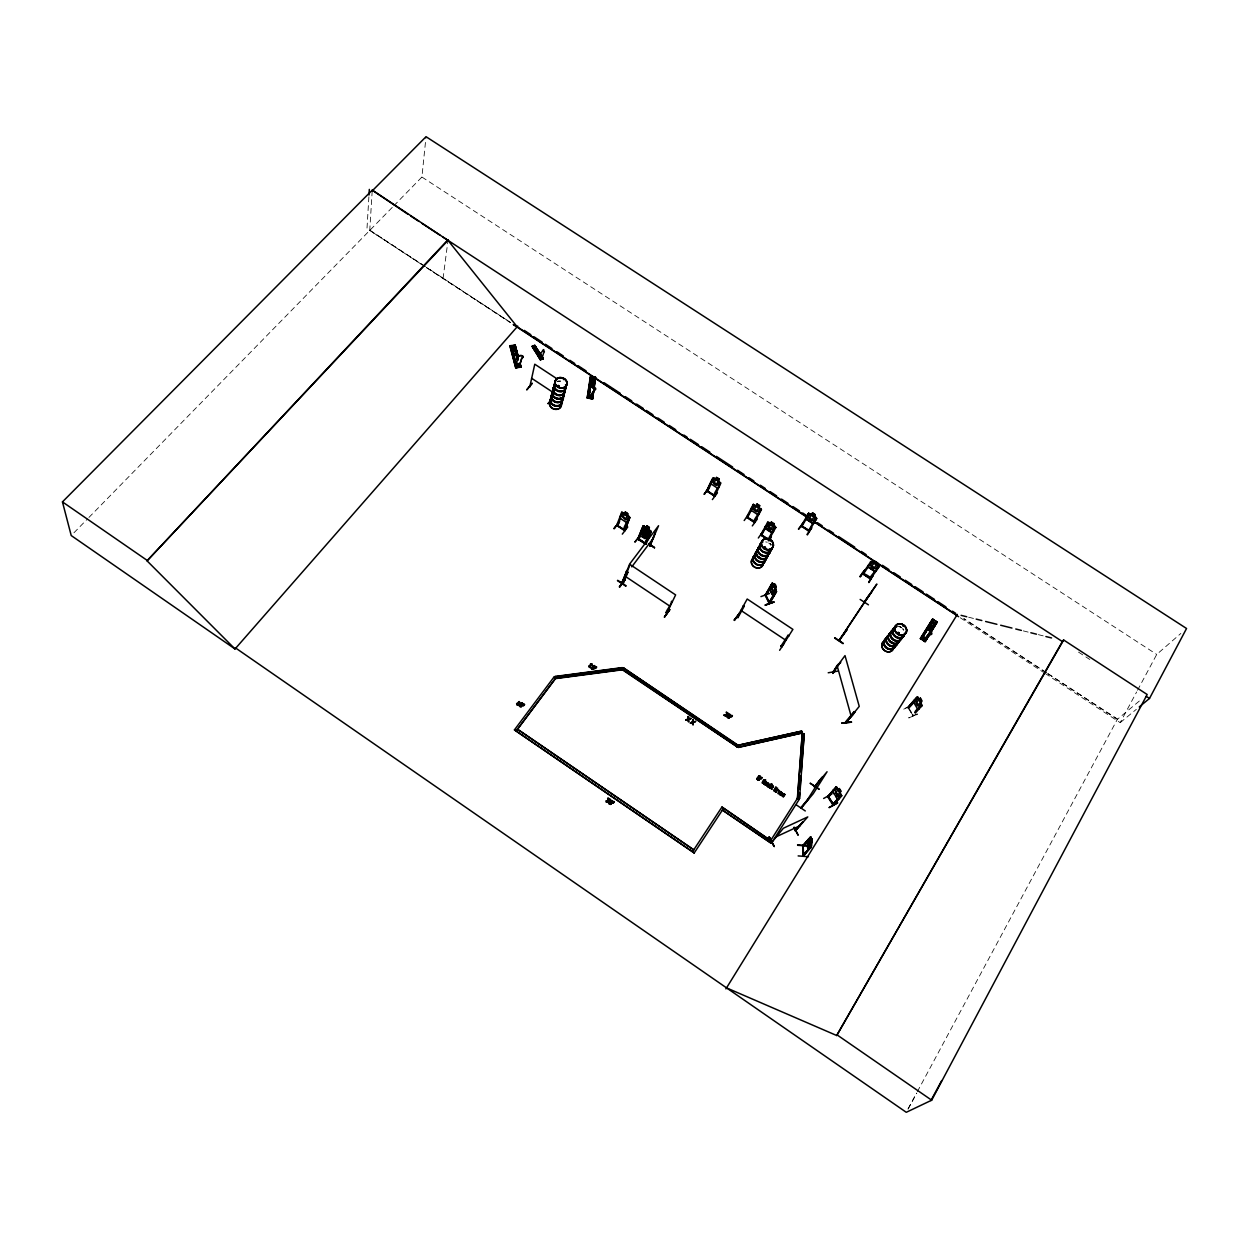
<?xml version="1.0" encoding="UTF-8"?>
<svg xmlns="http://www.w3.org/2000/svg" width="1249" height="1249" viewBox="0 0 1249 1249"><rect width="100%" height="100%" fill="white"/><g stroke="black" fill="none" stroke-linecap="round" stroke-linejoin="round"><path stroke-width="0.75" stroke-dasharray="5 3.75" d="M368.877 196.858L366.987 228.661L424.707 266.38M372.202 190.894L369.751 230.425L425.128 266.755M393.825 205.788L421.912 177.046L426.034 136.703M443.052 278.511L447.751 242.275M912.301 715.271L912.972 714.647L912.691 715.927M908.304 708.324L913.097 715.771L908.601 708.199M908.117 1108.862L916.407 1093.421M917.328 1091.704L1117.355 719.346L1141.211 699.471M1045.132 673.43L1120.197 722.656L1136.637 691.962M1137.542 690.26L1156.715 654.445L1180.867 633.43M908.023 1109.081L916.813 1093M912.254 715.287L912.894 714.584L912.644 715.864M910.084 705.716L903.933 708.932M73.941 532.777L87.571 518.835M88.929 517.445L392.498 207.162M1120.197 722.656L1136.309 709.354M917.25 713.897L908.804 717.832L917.344 714.522M917.141 714.116L908.897 717.925M903.761 709.151L910.537 705.966M968.631 617.225L974.282 618.645M1023.29 630.886L1028.942 632.291M1038.356 634.648L1044.023 636.069M421.912 177.046L1156.715 654.445M1078.527 652.119L1089.815 659.488M426.331 267.427L510.685 322.554L426.799 267.52M1046.319 672.555L963.791 618.63L1046.225 672.711M1047.927 673.601L1117.496 719.065M1047.849 673.773L1117.355 719.346M369.766 230.113L425.16 266.443M426.768 267.817L509.951 322.383M960.294 617.771L1043.508 672.352M908.819 707.949L912.754 714.678M765.668 541.894A6.245 5.371 28.1 0 1 767.229 542.285M768.681 543.018A6.245 5.371 28.1 0 1 770.867 545.329M770.196 543.643A6.354 5.464 28.1 0 1 771.148 544.923M770.227 543.502A6.261 5.386 28.1 0 1 771.179 544.767M557.444 381.226A6.214 5.215 16 0 1 560.567 380.961M557.382 381.726A6.12 5.137 16 0 1 560.458 381.46M899.873 627.092A6.354 5.418 36 0 1 901.341 627.841M902.621 628.903A6.354 5.418 36 0 1 903.605 630.199M900.029 626.826A6.448 5.511 36 0 1 901.528 627.591M902.824 628.669A6.448 5.511 36 0 1 903.823 629.98M898.562 626.28A6.448 5.511 36 0 1 900.154 626.67M898.702 626.202A6.354 5.418 36 0 1 900.264 626.592"/><path stroke-width="1.5" d="M775.926 591.402L768.947 602.674M765.653 594.618L769.571 603.189M765.934 595.851L765.746 594.727M690.307 722.999L692.727 721.922L690.307 722.999L692.773 722.437L693.179 724.951L693.32 722.297L695.568 721.438L693.148 721.984L693.179 720.111M760.75 777.175L759.127 780.047M688.183 719.627L688.714 721.922L688.839 719.268L691.103 718.409L688.683 718.971L688.277 716.504L688.137 719.112L685.842 719.986L688.293 719.424L686.357 720.33M692.602 722.141L692.742 719.518M688.137 719.112L688.277 716.504M692.633 724.561L692.773 722.437M814.239 516.212L816.752 518.522L814.348 522.582L812.537 523.362L806.276 519.319L808.603 513.292L811.725 514.557L812.584 513.058M814.317 522.441L812.584 523.284L806.417 519.241L806.339 517.227M688.152 721.547L688.293 719.424M688.823 716.879L688.683 718.971M693.289 719.892L693.148 721.984M874.081 562.643L875.112 561.316L877.797 563.002L876.626 564.501L877.672 565.859L875.83 568.514L873.691 568.748L871.162 567.077L870.569 565.063L872.395 562.409L874.081 562.831L870.943 561.441L862.559 573.619C868.477 577.616 868.945 578.802 871.115 578.24M863.824 573.51C861.404 575.055 864.043 571.433 863.309 574.103L871.271 562.44L870.522 561.956L871.271 562.44M766.98 783.045L765.715 781.593M541.629 357.979L541.691 357.386M542.191 358.916L542.347 357.776L541.27 359.119L542.05 357.963M543.362 349.611L541.832 351.999A2.123 0.921 -32.5 0 0 541.02 353.998L540.364 358.322L542.191 357.589L543.627 352.952A2.123 0.921 -32.5 0 0 543.674 351.266L543.737 349.595M781.936 646.451L781.437 645.624L781.015 646.467M808.431 530.919C809.82 528.546 808.774 533.198 808.712 530.107M809.352 531.137L801.436 525.704M802.061 526.297L808.899 530.185M801.546 525.361L801.983 526.641L801.093 526.048L808.649 513.214M768.806 539.849L768.478 539.053M608.294 800.859L607.779 800.203M761.187 534.353L761.406 535.556L761.203 534.322M590.871 395.933L590.449 396.511M737.16 616.772L738.097 617.381M737.597 616.444L737.925 617.646L744.263 606.187L743.311 605.937L744.263 606.187M754.833 522.379L746.73 517.039M746.777 516.836L755.067 521.879L753.756 522.02C753.381 519.537 762.655 508.843 760.126 509.951M753.74 505.392L752.819 505.142L753.74 505.392L747.37 517.882L747.854 517.133L746.918 517.102M798.142 855.908L808.446 856.72M645.311 543.861L645.155 543.705C644.593 541.114 652.524 530.497 650.136 531.715M368.986 195L369.314 189.38M649.621 533.182L645.28 543.893L637.755 539.037L643.048 526.032L644.141 526.063L643.079 526.204L637.802 539.115L646.17 544.002M706.934 490.779L714.959 496.056L707.933 491.06M715.162 495.65C713.601 494.51 714.116 496.68 714.303 495.041M713.882 495.791L713.882 495.744C713.398 493.23 722.141 482.223 719.689 483.363M923.979 638.38L923.854 639.238L923.573 638.442M924.213 638.926L924.166 637.583L923.932 639.238M407.674 214.063L372.249 190.129L448.001 240.386L147.054 560.848L234.921 648.902L235.686 648.044L906.274 1112.297L931.676 1100.197L1147.175 694.506L1063.648 639.988L1062.868 640.768L836.705 1035.515L726.543 987.881M706.918 490.623L707.996 490.888L707.48 491.56C715.49 475.229 714.241 473.668 706.715 491.029L712.976 477.743L714.006 477.743L720.892 483.02L714.99 495.884M874.597 571.386L868.227 567.202L868.352 565.251M868.274 567.124L868.492 565.219M666.591 612.307L667.122 613.259L666.201 612.494M782.483 794.036C781.765 797.533 784.403 798.049 783.669 793.942M728.073 713.413L727.745 714.241M769.806 841.904L797.596 798.08L802.28 733.444L804.215 733.772L799.563 798.423L797.362 798.361L802.28 733.444M799.329 798.689L799.735 792.99M800.016 789.196L800.968 775.894M801.249 772.085L804.215 733.772M727.855 716.629L728.417 717.691L729.728 716.458M666.747 613.431L675.615 594.914L630.058 564.517L622.658 583.455M623.282 583.767L622.829 583.033M802.514 845.698L802.935 846.853L810.46 837.454L802.764 846.479M802.764 846.619L803.138 845.417M802.92 855.05L811.007 846.728L802.998 855.924L811.366 847.041L811.444 843.169M803.716 855.706L803.123 846.635M765.309 605.141L774.052 601.862L765.403 604.938M829.305 807.494L837.704 802.842L829.117 807.603M624.281 529.982L625.234 530.044M773.974 602.143L765.247 605.094M924.073 639.129L924.166 637.989M811.335 843.153L809.352 847.134L808.29 843.075L810.71 838.594L811.132 839.968M931.114 628.825L930.333 627.529M650.292 544.97L649.683 545.704L655.194 533.011L649.995 545.938L650.464 544.533M622.595 582.424L621.737 582.861L622.408 581.769M902.496 625.749L903.417 626.217M727.183 716.91L727.464 716.036M727.355 716.38L728.073 718.081L729.931 717.191M779.61 793.708L779.985 792.881M897.672 632.54L898.468 633.868M898.671 633.508L898.499 632.322L897.485 632.743M821.998 777.206L814.691 786.527M801.046 807.432L800.765 807.869M801.436 807.697C817.346 788.244 803.653 804.184 801.28 807.135M519.803 705.716L520.536 704.202M770.789 787.854L771.679 789.29M591.745 393.341L591.027 398.759L592.354 393.466M592.51 387.955L593.806 378.978M591.37 398.681L592.088 393.31L591.636 398.868M594.415 377.151L593.244 388.096M590.371 376.511L587.202 398.041L590.73 376.339L595.711 377.495L592.541 399.055L592.916 391.718M593.79 386.378L594.711 379.15M592.229 398.868L593.337 391.593M593.775 388.096L595.445 377.073L590.777 376.168L591.948 376.792L588.841 398.337L587.186 398.025M592.494 399.024L595.445 377.073M590.777 376.168L587.904 398.166M587.92 398.166L590.699 376.433M591.87 398.899L592.557 397.9L588.029 397.775L588.185 394.793L587.936 395.668L592.619 396.573L592.885 395.699L588.544 394.871M588.638 394.622L590.434 382.038M591.651 376.636L588.763 398.337M588.544 398.181L591.636 376.527M589.715 396.542C587.842 397.76 591.698 399.461 591.183 396.62M590.168 396.776L590.839 395.871M590.683 396.917L590.636 395.59M608.981 802.623L608.872 803.466M612.666 801.468L612.385 802.358M803.763 855.503L802.966 855.768M802.514 845.807L810.71 836.768L811.101 837.579L810.601 836.892L803.138 845.526M591.526 667.747L591.417 668.574M770.009 540.271L769.384 540.395M769.79 540.271L770.211 541.082M594.946 667.263L594.789 665.92M764.076 547.999L764.575 547.093M764.326 547.437L765.45 548.014L764.669 546.812M774.255 595.32L772.959 595.742L769.603 589.153L769.977 586.889M536.352 351.64L536.383 350.704M519.381 705.029L519.381 706.138M522.941 704.498L523.05 703.655M839.078 798.704L837.376 798.845L832.989 791.96L833.38 789.946M833.473 789.899L832.989 791.96M516.087 367.659L510.404 345.676L515.025 345.13L518.148 356.308L515.306 345.458L509.967 346.114L515.696 367.815L521.052 367.128L520.099 363.521M511.372 349.33L515.962 348.955M516.071 354.638L515.65 353.436M846.135 721.36L854.082 711.633L854.659 712.445C851.069 718.487 845.932 719.783 846.432 722.406M512.449 353.483L517.055 353.108M517.882 356.23L515.025 345.13M520.146 364.77L515.509 365.332L515.696 364.427L520.349 363.865L520.443 367.222L519.365 363.615M832.911 673.414L832.568 672.415L845.011 655.616L859.25 706.388L846.4 722.312L854.41 711.587M839.547 663.469C835.612 664.64 833.192 675.381 832.896 672.009M833.317 672.149L832.755 673.227L833.505 672.789M516.493 367.315L516.056 364.38M519.443 365.286C519.568 369.298 515.572 365.145 519.49 365.473M520.411 366.847L520.927 366.066L520.739 366.972M540.333 359.837L532.043 346.348L534.791 345.27L543.284 358.713L533.979 345.817L542.534 358.947M535.04 351.141L537.788 350.048M526.828 389.875L532.277 383.209L526.891 389.594M535.899 352.483L538.647 351.391M529.732 387.096L534.775 364.208L556.32 378.369L550.544 400.773M539.755 358.182L542.082 357.261M540.598 359.54L532.542 346.27L540.723 359.743M550.668 400.226L550.622 400.289M542.925 358.619L542.191 356.777M851.381 721.766L842.029 722.984M563.502 379.602L563.471 379.306M529.482 386.878L529.732 386.066M557.46 385.972L558.256 385.285M557.585 385.738L557.694 386.581M558.584 386.909L559.302 386.175M766.558 782.842L764.95 783.092M548.077 403.568L551.418 400.086A6.042 5.09 15.9 0 0 550.341 406.534A6.042 5.09 15.9 0 0 557.6 409.25A6.042 5.09 15.9 0 0 561.332 403.739M548.108 403.614L551.277 399.711M550.512 400.726L553.822 386.612L550.325 400.055M919.233 708.808L917.578 709.026L913.644 702.297L914.206 700.189M763.982 783.014L763.966 784.122M795.363 830.226L795.925 830.554M802.951 821.904L795.223 831.007L807.775 816.908L783.388 828.228L772.194 841.857M727.73 716.848L728.401 715.568M589.653 383.911L594.274 384.989M519.646 365.051L521.723 358.26A3.216 1.655 -14.5 0 0 522.254 355.762A3.216 1.655 -14.5 0 0 517.851 356.308A3.216 1.655 -14.5 0 0 517.32 358.791L516.586 365.598L519.678 365.223L521.77 358.432A3.216 1.655 -14.5 0 0 522.301 355.934A3.216 1.655 -14.5 0 0 517.882 356.48A3.216 1.655 -14.5 0 0 517.367 358.963M728.058 713.616L727.121 714.771M590.793 385.254L591.464 384.442M611.932 801.952L612.072 801.109M837.439 799.266L832.583 804.621L840.827 795.472M832.63 804.606L833.77 804.778L827.946 796.347M609.59 802.639L609.418 803.497M828.727 796.909L828.368 796.159M518.413 704.764L518.101 705.31C513.729 704.748 522.113 703.78 519.116 701.501M516.571 703.749L518.991 701.766M730.54 716.208L729.213 714.272M514.432 729.884L694.225 852.942L514.432 729.884L553.885 677.177L555.555 678.301L622.548 669.448L737.144 746.808L622.408 669.792L555.43 678.629L553.885 677.177M523.253 705.529L524.205 703.952L523.596 705.747M524.674 704.53L523.659 705.544M594.555 666.763L593.868 668.059M782.311 793.365L781.749 794.364L779.829 793.068L780.438 792.303M779.86 793.099L781.312 794.942M609.122 802.248L609.169 803.997M522.363 704.452L522.223 703.281M864.651 602.002L863.668 602.752L864.324 601.706M519.974 705.045L520.099 706.231M863.621 602.83L876.86 584.064L838.969 640.425L847.384 629.121M555.165 676.443L555.555 678.301L516.118 731.04L555.43 678.629L555.165 676.443L622.143 667.622L622.408 669.792L622.143 667.622M770.649 788.041C775.582 782.171 769.837 787.198 771.929 788.9M614.118 528.686L619.442 521.77L614.18 528.421M621.721 512.277L616.694 525.345L624.266 529.623M591.651 667.403L591.698 669.074M617.568 525.423C618.224 527.453 621.893 510.092 622.002 513.604M624.562 513.464L625.203 512.043M622.299 534.135L627.763 526.984M628.637 518.007C631.604 516.836 620.847 528.514 624.672 530.7L616.834 525.486M624.078 530.357L628.169 519.506M519.522 704.67L519.818 706.591M624.937 579.786L619.769 586.874M642.892 528.889L638.458 539.552C640.253 538.46 643.079 524.471 643.391 527.406M589.387 666.95L588.825 666.295L589.387 666.95L590.434 664.14L591.074 664.577M621.815 582.846L626.92 570.512L622.58 582.487M622.424 583.783L627.185 571.761L627.95 572.276L623.001 584.157M591.714 663.89L590.558 664.062L591.636 664.109M589.856 667.263L592.104 664.14M645.577 536.992L644.921 538.553L642.173 536.805L642.86 531.09L644.718 530.763L647.31 532.402L648.2 534.478L647.076 537.273L645.499 536.883L644.843 538.444M642.938 535.259L642.173 536.805M646.03 527.265L646.701 525.86M588.825 666.295L590.34 667.809M760.204 777.221L759.158 778.08L759.064 776.425M649.355 527.593C642.408 524.502 651.556 526.344 648.637 529.108L649.823 530.497L648.684 533.292L646.826 533.62L643.344 529.888L644.468 527.078L646.045 527.453M626.077 585.765L617.662 580.317M649.418 527.515L648.809 529.03M595.289 668.262L596.195 666.716M646.436 543.627L645.717 543.112M648.403 538.21L651.197 531.371L644.078 526.141M645.998 544.252L651.307 531.418M649.121 544.049L654.554 547.765L649.168 543.908M807.197 841.639L808.072 839.562L807.197 841.639L807.806 849.632M807.354 841.685L808.197 839.671M757.44 778.705L758.877 778.517M727.48 713.46L726.746 714.35M929.272 627.732L929.381 629.059L930.739 629.262M518.413 365.364L518.038 364.646M782.608 793.786L783.201 795.707M899.077 633.165L898.265 633.602M840.046 639.629L839.016 640.347M738.565 747.433L738.159 745.278L623.626 667.981L737.972 745.575L738.565 747.433L802.326 732.944L801.686 731.118L738.159 745.278L801.686 731.118M704.311 494.261L708.87 487.251L704.42 493.995M781.281 792.553L781.515 793.724L780.594 792.381M715.833 478.867L716.489 477.383L719.221 479.07L718.128 485.002L716.223 485.361L713.725 483.706L712.945 481.599L714.256 478.695L715.833 479.054M712.383 499.569L717.426 492.84M759.47 779.704L759.689 778.564M671.556 601.409L672.134 602.174L671.556 601.409C671.119 606.03 663.812 612.681 666.857 613.462M664.406 617.053L669.776 609.512L664.562 616.865M667.2 612.666L666.95 613.509M611.791 802.217L611.979 800.921M730.353 716.583L730.478 714.522L728.651 714.49M609.715 802.373L609.528 803.669M768.962 602.799L775.629 591.511M769.681 603.423L765.356 594.727M765.871 595.851L771.492 586.171M594.259 667.45L594.43 666.217L593.384 666.263M765.559 548.373L765.403 547.203M612.478 802.17L611.901 803.216M744.185 520.536L749.15 513.495M757.597 514.588L759.251 513.558L757.55 514.494L751.289 510.435L753.428 504.331M592.229 667.528L592.9 668.824M757.097 503.956L759.798 505.736L758.846 507.328L759.938 508.718L758.486 511.544L756.519 511.856L754.006 510.217L753.272 508.124L754.724 505.283L756.332 505.673L757.159 504.081M606.483 802.201C604.5 801.436 609.574 802.904 609.153 800.39M608.029 801.561L605.968 800.796L607.982 801.546M608.997 799.173L607.623 798.642L608.763 798.97M607.748 798.47L609.496 798.954M608.06 797.955L609.09 798.595M608.653 800.016L607.748 799.86L609.075 799.844M752.304 525.891L757.284 519.1M754.443 522.566L761.453 509.576L753.288 504.331L746.559 517.273L754.583 522.628M612.853 803.06L613.805 801.436L613.197 803.294M1139.244 706.918L1149.502 698.456L1186.55 628.497L426.034 136.703L372.202 190.894M758.33 538.007L763.201 531.137M767.682 522.238L760.672 535.009L766.262 538.647M767.994 523.284L761.578 535.212M768.681 540.224L775.785 527.468L767.557 522.238L768.76 522.191C770.446 526.251 772.397 519.319 770.633 523.581L768.994 523.19L767.511 525.97L768.229 528.046L770.758 529.685L772.756 529.389L774.271 526.61L773.178 525.236L774.037 523.659M779.517 792.522L779.392 794.505M762.296 777.581L761.187 779.017L761.609 777.409M930.927 1100.556L941.73 1080.557M775.785 527.468L773.225 525.158L774.161 523.674L771.367 521.973M767.948 539.74L774.614 527.578L775.364 528.062L774.614 527.578M771.382 536.758L769.774 539.771M609.621 800.203L609.731 798.938M767.011 784.591L766.699 785.886L768.182 786.558M779.173 792.007L779.548 790.945M734.537 620.456L739.533 613.181M515.79 355.013L515.868 353.608M732.429 715.677L731.336 717.082L731.898 715.318M685.842 719.986L688.261 718.909M688.839 719.268L691.103 718.409M798.938 529.061L803.685 522.301L798.408 529.014M836.705 1035.515L1063.648 639.988M760.938 596.6L769.571 593.462M801.764 526.594L808.977 514.338L808.072 514.088L808.977 514.338M811.663 514.447L812.521 512.949L815.238 514.729L814.364 516.227M765.59 596.085L772.038 583.783L772.132 584.657M767.604 784.7L768.073 785.98M693.32 722.297L695.568 721.438M774.723 584.001L773.896 585.422L772.928 584.626L771.382 587.264L772.788 592.401L774.161 592.697L775.707 590.074L775.254 588.201C777.627 587.233 774.427 581.534 773.912 585.562L772.257 583.08L765.481 595.039M808.415 530.95L815.55 518.647M776.254 586.796L775.426 588.201L776.488 591.558L769.415 603.626L776.581 591.526M807.369 534.915L811.788 527.624L807.073 534.416M808.977 531.325L816.643 518.476L816.034 517.398M729.603 716.661L729.978 714.678L728.276 715.771M558.881 386.425L558.896 385.644M771.585 787.557L771.195 788.4M819.063 789.056L810.336 783.232M814.145 786.651L814.676 786.495M796.519 805.012L805.293 810.96M725.919 988.88L957.327 614.399M726.496 716.411L724.014 715.271L726.45 714.272M727.34 713.398C724.545 710.665 729.775 715.427 724.326 714.818M727.824 713.179L726.215 712.195L727.511 712.789M928.163 634.383L923.682 640.768M930.146 631.26L935.766 621.409M924.229 641.143L935.298 623.392M932.472 619.301L920.372 638.645L932.425 619.239L937.125 621.877L924.525 641.361L936.219 621.471M937.125 621.877L925.072 641.705L937.109 622.314L932.878 619.301L921.138 639.145L933.862 620.191M932.987 619.161L920.903 638.988L932.816 619.363M923.776 640.846L925.696 637.552M929.818 631.167L934.752 623.032M611.386 802.857L611.901 802.03M805.621 802.685L819.282 781.015M771.32 843.34L722.406 810.07L771.32 843.34L799.298 799.235L797.362 798.361L799.298 799.235M788.025 635.304L788.806 635.819L788.025 635.304L780.89 646.264L781.687 646.841M781.015 795.41L781.452 794.754L780.219 795.16M784.434 795.113L784.575 794.067M609.606 802.561L610.121 801.749M779.626 650.276L784.497 642.845M868.43 604.828L860.139 599.426M777.705 789.446L775.926 792.194L777.705 789.446L779.485 790.742L778.096 793.661L778.72 791.71M846.947 629.793L839.25 640.612L839.781 639.8M839.39 640.487L839.64 639.254M872.255 591.167L864.058 602.892M843.044 643.672L834.691 638.114M773.084 787.104L772.6 785.98L773.459 786.573M773.599 790.633L776.051 786.87L774.068 790.945M774.77 791.413L776.55 788.665L775.239 791.725M777.612 788.135L777.331 788.572M767.464 784.887L768.557 783.248M767.994 786.839C773.209 778.705 766.87 791.023 768.557 785.996L767.916 786.167M769.15 787.619L771.601 783.872L769.759 787.744M769.618 787.932L772.069 784.185M762.077 782.826L763.326 780.235M762.546 783.139C764.482 780.219 767.589 779.001 763.795 780.203M764.731 781.468L764.185 780.594M765.013 781.858L766.215 782.452M764.232 784.075L765.653 785.246L766.48 782.982M765.653 785.246L767.12 782.639L765.294 781.421M766.87 784.778L768.088 782.936M843.637 633.852L868.851 595.383M843.262 643.344L834.925 637.771M518.725 365.223L518.038 364.802M869.85 578.412L870.334 577.741L869.897 578.49C869.772 576.164 880.42 566 877.735 567.046M876.673 564.423L878.578 565.594L872.208 561.426M870.584 578.896C871.989 575.883 850.788 567.873 870.959 578.537M876.486 570.59L874.565 571.293M868.664 582.112L873.176 575.399M770.617 840.546L721.953 807.041L692.492 851.756M694.225 852.942L723.468 808.478M859.796 576.616L865.011 569.747L860.389 576.663M864.995 569.731L860.342 576.663M736.941 747.105L738.159 745.278M617.443 580.613L625.78 586.156M594.711 667.762L594.04 668.777M592.635 666.935L591.948 668.605L593.103 668.73M521.801 705.31L522.285 704.483M875.362 561.925L877.001 563.002M522.66 705.029L521.333 706.622M816.284 519.131L815.378 518.881M590.871 385.035L592.229 384.645M592.479 386.222L592.51 384.645M520.037 705.014L521.426 703.265L522.425 703.812M775.629 527.5L775.114 526.313M768.369 540.848L771.382 536.461M812.521 512.949L815.238 514.729L814.192 516.29L815.238 517.664L813.614 520.443L811.585 520.755L809.071 519.116L808.415 517.039L810.023 514.245L811.663 514.635M870.444 578.912L879.187 566.718L878.578 565.594M607.998 799.782L608.154 800.906M765.418 526.219L765.465 528.249L771.804 532.417L773.599 531.434L771.788 532.293M765.465 528.249C785.996 539.459 750.212 524.689 773.693 525.532L775.036 526.422M721.953 807.041L769.041 839.469M647.372 538.194C650.823 539.911 637.583 531.371 641.049 534.166M664.499 617.068L669.745 609.731M649.855 532.261L643.407 528.046L641.814 529.014L643.454 528.14L649.855 532.261L650.105 534.291L649.777 532.261M648.184 536.243L641.705 532.121L641.455 530.076L641.658 532.199L648.122 536.321L649.667 535.446M646.03 543.83L638.239 538.35M640.409 535.337L634.835 542.113L640.487 535.072M638.692 539.584L638.255 538.303M751.274 508.312L751.289 510.435M622.408 669.792L623.626 667.981M828.212 672.774L837.345 671.197M832.88 673.32L840.608 662.032L840.515 662.922M654.554 547.765L649.339 543.768M619.629 587.03L625.109 579.645L619.27 586.811M730.228 716.785L728.932 718.097M626.92 570.512L626.436 571.168L627.217 570.699M655.194 533.011L655.007 533.838M627.95 572.276L626.998 572.026M718.987 487.188L717.316 488.016L711.087 483.988L711.103 481.88M727.777 715.443L728.495 714.522M709.385 487.297L704.249 494.167M719.174 479.148L716.551 477.493M764.794 779.954L765.496 780.625M624.906 575.976L627.185 572.932M631.775 566.859L653.524 537.96M765.184 784.934C765.731 784.497 763.373 782.108 766.199 783.404M628.231 521.785L626.733 522.675L620.378 518.444L620.082 516.383M624.11 530.325L624.438 529.545M610.012 801.936L611.885 801.109M627.295 515.275L627.872 513.745C621.003 510.482 629.98 512.73 627.123 515.337L628.309 516.758L627.232 519.6L625.421 519.912L621.986 516.118L623.032 513.261L624.578 513.651M629.012 516.524L621.58 512.277L622.673 512.387M619.52 521.489L614.055 528.592M611.495 802.67L609.793 803.638M846.416 721.141L846.697 721.953M776.8 788.213L777.019 788.978M778.174 789.758L778.268 790.43M833.224 673.227L832.896 672.212M784.872 794.473L784.403 795.098A1.749 1.577 40.8 0 0 783.966 794.411L783.748 794.255M759.829 777.83L759.158 776.535M594.446 668.168L593.431 669.323M783.623 796.581L783.264 793.927M931.66 621.253L935.798 623.969M927.414 628.06L931.442 630.932M522.363 705.451L521.02 706.778L519.631 706.169M613.306 803.107L614.352 801.827M795.379 830.273L802.545 822.092M521.879 705.107L520.708 706.341L519.896 705.685M769.259 836.924L774.193 846.479L769.259 836.924M814.426 786.901L827.057 771.757L813.24 793.693L801.218 808.041M929.178 627.841L930.677 627.544M595.617 668.48L596.725 667.075M823.637 798.47L831.881 793.989M517.757 326.13L235.031 648.98L71.224 535.556L62.45 501.895L372.249 190.129M833.302 804.902L841.732 795.754L836.939 787.495L836.096 786.917L827.619 796.737M828.477 797.096C827.275 799.235 837.501 785.137 836.003 788.447M909.053 706.044C923.854 688.917 915.954 701.407 908.257 708.23M908.085 707.324L917.109 696.88L918.109 697.395M908.538 708.105L914.768 701.032M834.348 794.083L839.328 788.478L841.186 791.288L836.081 796.815M794.083 827.322L798.173 835.253L794.177 827.369M919.28 699.284L920.388 698.175M920.372 698.035L922.059 700.923L919.217 706.278L917.5 705.826L915.939 703.14L915.97 700.736L917.999 698.425L919.202 699.456M757.409 777.659L757.003 779.267M914.799 712.352C915.314 709.448 923.433 705.279 921.075 705.342M918.124 697.317L922.168 705.529L917.672 708.979M841.561 795.722L837.47 798.782M915.252 713.132L922.168 705.529M833.177 805.386L841.654 795.675M797.721 845.323L807.806 845.916M807.354 844.105L812.225 838.766L811.475 843.247M812.193 838.922L811.241 839.968L811.116 837.486L811.616 845.464M807.541 847.275L812.287 842.123M728.073 715.037L729.073 714.131M811.366 847.041L807.713 849.523M811.007 846.728L803.497 855.987L802.732 845.432L803.045 855.846M147.054 560.848L448.094 239.636M759.064 779.204C756.238 781.328 758.486 775.426 759.064 779.001M729.307 717.02L727.839 716.848M611.026 803.279L609.621 803.482M622.143 583.033L629.605 564.095L658.566 525.72L650.245 545.048M609.387 800.437L609.84 799.141M520.927 703.843L521.957 703.39M521.395 705.685L520.38 706.122M514.166 353.764L515.618 353.592M763.951 779.985L765.575 780.063M781.25 792.256L780.047 792.74L781.905 794.177M779.595 792.428L781.109 791.772M534.572 345.583L543.299 358.697M558.022 385.707L558.209 386.565M847.041 722L846.853 721.141M611.354 803.794L610.339 804.481M592.713 385.925L591.48 386.113M759.454 779.704L757.862 780.063M592.682 666.123L594.243 665.545L595.008 666.935M758.658 776.019L758.127 777.3M516.602 367.706L511.59 345.911M517.617 360.102L514.073 345.395L517.726 358.229M517.945 358.198L514.978 345.286M532.714 346.332L540.364 359.759L543.112 358.65M534.01 345.817L542.878 358.869M769.072 837.111L774.177 846.463M519.537 367.331L519.194 363.631M930.646 629.371L930.911 627.732M898.905 633.914L899.015 632.743M727.589 714.366L726.715 714.912M780.235 791.866L779.267 793.755L781.156 795.223M626.686 522.582L628.2 521.645M757.69 777.503L757.144 779.501M765.543 548.28L764.154 547.936M537.351 350.891L536.164 351.359M838.313 789.462L836.986 788.541L835.159 790.617L837.064 795.722L838.782 796.3L840.624 794.239L840.015 792.397M836.003 786.964L836.939 787.588M836.939 787.495L836.143 787.026L827.665 796.706L833.114 805.293M841.342 796.3L840.53 795.644M611.042 804.044L609.075 803.56M592.978 665.889L594.446 665.936M520.942 703.093L522.207 702.75L523.003 704.171M607.888 802.436L609.481 800.25M776.097 836.83L800.172 825.62M781.062 646.014L781.874 646.436M783.623 796.503L781.515 795.472M760.766 534.713L768.026 539.443M707.09 490.342L707.902 490.873M542.425 357.901L541.504 358.12M541.27 359.119L542.113 358.791M532.012 346.473L534.759 345.395M758.846 779.438L757.721 779.142M690.838 723.358L692.649 722.64M759.798 777.784L758.924 777.331M764.888 782.904L764.357 783.732L765.606 784.31M769.603 589.153L773.053 595.711M510.076 346.114L515.806 367.815M517.851 359.962L514.369 345.567M519.849 367.175L518.803 363.584M520.661 367.081L519.974 363.553M892.223 642.017L891.333 641.674M610.761 800.39L612.541 801.343M760.157 778.143L759.376 778.392M515.587 354.981L514.166 354.513M521.098 706.559L520.193 706.544M593.213 669.245L591.604 668.605M781.39 645.686L782.139 646.139M781.733 646.904L792.912 629.387L747.199 599.02L737.113 617.225M764.747 782.405L763.857 783.95M737.784 617.599L737.613 616.413M738.768 747.136L802.326 732.944M646.123 543.83L638.083 538.709M759.049 779.954L757.284 779.314M558.803 386.753L557.928 386.628M714.771 496.337L706.809 491.122M758.721 776.129L759.814 776.035M782.904 793.63L784.731 794.661M783.107 794.099L784.107 794.239A1.749 1.577 40.8 0 1 784.559 794.91M854.659 712.445L854.082 711.633M851.49 722.156L841.857 723.109L851.475 722.187M725.435 715.131L726.387 714.803M593.587 666.185L594.477 666.779M555.056 676.771L622.002 667.95M516.649 366.597L516.399 367.737L510.404 345.676M724.717 715.209L725.56 714.928M780.375 791.96L782.186 793.302M607.732 802.326L606.873 802.186M777.846 790.227L779.345 790.929M768.322 786.37L766.792 785.496M765.512 784.481L764.388 784.216M515.134 353.264L514.135 354.654M930.489 629.324L929.599 629.246M759.86 557.476L759.236 556.945M642.985 526.126L644.156 526.141M728.792 717.972L727.355 716.988M781.437 794.739L779.782 793.724M808.681 513.37L815.987 517.461M521.536 702.875L522.878 703.593M592.932 669.323L592.042 669.058M783.092 793.599L783.997 793.896M797.549 844.949L807.978 845.745M811.054 847.665L810.648 846.713M757.878 777.612L759.564 775.941M520.037 367.268L518.866 363.475M759.564 776.378L758.689 777.315M920.326 638.582L925.134 641.736L936.922 622.049M924.479 641.315L925.509 640.69L921.34 637.942L920.981 639.02M797.596 798.08L799.563 798.423M617.068 525.173L625.062 530.497M588.747 396.027L591.87 396.636M588.232 397.073L587.576 397.978L592.619 399.04M833.302 804.075L828.711 797.096M961.09 615.351L966.757 616.756M976.172 619.114L981.823 620.519M985.602 621.471L996.905 624.297M1000.668 625.234L1011.971 628.06M1015.749 628.996L1021.401 630.417M1030.831 632.759L1036.483 634.18M1045.897 636.537L1051.549 637.942M611.37 800.328L612.244 800.796M764.919 782.608L766.418 783.076M765.184 781.687L766.433 782.78M771.82 789.103L770.774 788.041M765.231 782.701L766.277 783.264M517.32 367.612L511.263 345.754M666.904 613.072L666.279 612.697M773.006 583.548L772.163 583.111L765.137 595.258L769.243 603.486M782.545 795.956L783.435 795.675M781.25 792.053L782.155 793.037M759.673 776.222L760.469 776.94M410.905 216.155L418.961 221.432M422.193 223.54L439.929 235.124M443.161 237.216L1062.399 641.58M1146.27 696.349L1149.502 698.456M513.932 324.678L517.18 326.801L448.001 240.386M761.828 534.994L768.197 539.146M524.268 330.392L530.778 334.67M534.041 336.808L542.175 342.148M545.438 344.271L551.949 348.549M556.835 351.75L563.346 356.027M569.856 360.29L574.743 363.49M577.99 365.629L586.14 370.969M604.048 382.709L620.331 393.388M625.203 396.589L631.729 400.867M636.6 404.067L643.126 408.345M646.373 410.468L652.884 414.746M657.77 417.947L664.281 422.224M669.167 425.425L675.678 429.687M683.812 435.027L687.075 437.166M690.338 439.305L698.472 444.644M701.719 446.783L709.869 452.122M716.38 456.385L732.663 467.064M737.55 470.264L744.061 474.542M748.947 477.743L753.818 480.943M760.329 485.221L765.215 488.421M770.102 491.622L776.613 495.884M781.499 499.1L788.01 503.363M792.896 506.563L799.407 510.841M802.67 512.98L807.541 516.18M817.314 522.582L822.201 525.782M828.711 530.06L833.598 533.261M838.485 536.461L854.769 547.14M861.279 551.418L866.15 554.618M882.434 565.297L888.945 569.56M893.831 572.76L900.342 577.038M905.228 580.239L911.739 584.516M915.002 586.64L923.136 591.979M926.399 594.118L934.533 599.458M937.796 601.596L945.93 606.936M952.441 611.198L955.704 613.337M513.948 324.678L807.041 516.914M813.552 521.176L956.843 615.179M513.214 324.521L806.916 517.18M813.442 521.457L958.654 616.709M868.367 567.124L874.612 571.215M801.171 526.094L809.102 531.309M757.113 504.143L759.642 505.814M868.914 582.58L873.238 575.149M531.574 378.244L552.823 392.248M922.621 637.349L925.4 639.176M740.844 610.355L785.902 640.331M625.343 576.382L670.229 606.389M810.226 783.342L818.969 789.212M724.139 715.068L726.372 716.583M772.444 786.167L773.303 786.761M772.366 786.339L773.225 786.917M780.188 792.553L781.655 793.537M837.345 1035.078L931.676 1100.197M62.45 501.895L146.945 560.239M760.282 776.347L760.563 777.159M592.697 384.833L592.869 385.644M591.011 385.941L590.839 385.114M837.923 790.024L839.687 792.772M836.096 792.085L837.845 794.832M532.542 346.27L541.02 359.634M916.516 697.535L916.969 698.332M760.766 508.421L761.39 509.654M878.453 565.688L879.031 566.765M772.912 583.595L776.222 590.074M612.525 800.874L612.556 801.655M650.76 544.72L650.058 545.938L650.573 545.157M801.468 731.414L802.092 733.257M837.252 666.201L851.194 716.38M514.073 345.395L517.945 359.946M620.238 516.352L620.519 518.366M810.82 840.312L811.007 843.512M809.04 842.248L809.243 845.432M765.575 526.204L765.559 528.233M769.821 551.465A6.229 5.371 28.1 0 1 761.375 555.508A6.229 5.371 28.1 0 1 759.564 546.25M770.009 551.293A6.323 5.449 28.1 0 1 761.437 555.383A6.323 5.449 28.1 0 1 759.611 546M768.322 554.197A6.229 5.371 28.1 0 1 763.233 559.006A6.229 5.371 28.1 0 1 756.566 554.603A6.229 5.371 28.1 0 1 759.345 548.28M763.935 548.311A6.229 5.371 28.1 0 1 765.372 549.045A6.198 5.355 28.1 0 0 764.029 548.139M768.4 554.01A6.198 5.355 28.1 0 1 759.985 558.038A6.198 5.355 28.1 0 1 758.19 548.826M771.835 548.014A6.339 5.464 28.1 0 1 766.667 552.901A6.339 5.464 28.1 0 1 759.86 548.405A6.339 5.464 28.1 0 1 762.686 541.972M759.86 545.704A6.245 5.371 28.1 0 0 759.064 552.683A6.245 5.371 28.1 0 0 766.558 555.493A6.245 5.371 28.1 0 0 769.946 549.466A6.323 5.449 28.1 0 1 766.48 555.758A6.276 5.418 28.2 0 1 762.577 562.034A6.276 5.418 28.2 0 1 755.021 558.178A6.276 5.418 28.2 0 1 757.628 551.324M766.48 555.758A6.323 5.449 28.1 0 1 758.892 552.917A6.323 5.449 28.1 0 1 759.704 545.829M771.929 547.843A6.354 5.464 28.1 0 1 766.761 552.729A6.354 5.464 28.1 0 1 759.954 548.233A6.354 5.464 28.1 0 1 762.78 541.801A6.261 5.386 28.1 0 0 760.141 548.03A6.261 5.386 28.1 0 0 766.855 552.448A6.261 5.386 28.1 0 0 771.96 547.64M764.888 560.504A6.261 5.402 28.2 0 1 756.41 564.579A6.261 5.402 28.2 0 1 754.599 555.274M763.233 563.361A6.151 5.324 28.2 0 1 758.19 568.123A6.151 5.324 28.2 0 1 751.601 563.767A6.151 5.324 28.2 0 1 754.365 557.491M763.295 563.252A6.151 5.324 28.2 0 1 754.927 567.265A6.151 5.324 28.2 0 1 753.163 558.1M768.135 554.494A6.198 5.339 28.2 0 1 763.077 559.287A6.198 5.339 28.2 0 1 756.426 554.899A6.198 5.339 28.2 0 1 759.189 548.592M763.764 548.623A6.198 5.339 28.2 0 1 765.2 549.357M765.013 560.145A6.167 5.339 28.2 0 1 756.629 564.173A6.167 5.339 28.2 0 1 754.849 554.978M766.308 556.024A6.183 5.339 28.2 0 1 762.452 562.144A6.183 5.339 28.2 0 1 754.989 558.35A6.183 5.339 28.2 0 1 757.565 551.574M764.981 560.348A6.261 5.402 28.2 0 1 756.488 564.423A6.261 5.402 28.2 0 1 754.693 555.102M766.792 556.929A6.198 5.339 28.2 0 1 761.734 561.722A6.198 5.339 28.2 0 1 755.083 557.335A6.198 5.339 28.2 0 1 757.862 551.043M564.97 389.907A6.104 5.137 16 0 1 557.85 395.418A6.104 5.137 16 0 1 554.041 387.128M565.11 389.672A6.198 5.199 16 0 1 561.301 395.293A6.198 5.199 16 0 1 553.853 392.498A6.198 5.199 16 0 1 555.087 385.91M554.275 389.376A6.104 5.137 15.9 0 0 553.057 395.871A6.104 5.137 15.9 0 0 560.395 398.618A6.104 5.137 15.9 0 0 564.142 393.076A6.073 5.105 15.9 0 1 560.379 398.603A6.073 5.105 15.9 0 1 553.073 395.855A6.073 5.105 15.9 0 1 554.291 389.391A6.104 5.137 15.9 0 0 553.369 396.136A6.104 5.137 15.9 0 0 561.363 398.166A6.104 5.137 15.9 0 0 563.674 391.624M563.674 391.546A6.073 5.105 15.9 0 1 561.379 398.072A6.073 5.105 15.9 0 1 553.416 396.042A6.073 5.105 15.9 0 1 554.337 389.173M566.172 385.66A6.214 5.215 16 0 1 558.928 391.265A6.214 5.215 16 0 1 555.04 382.834M565.141 389.266A6.12 5.137 16 0 1 561.379 394.809A6.12 5.137 16 0 1 554.025 392.061A6.12 5.137 16 0 1 555.243 385.551A6.198 5.199 16 0 0 553.9 392.311A6.198 5.199 16 0 0 561.363 395.106A6.198 5.199 16 0 0 565.173 389.485M565.485 384.754A6.136 5.152 16 0 1 563.596 391.109A6.136 5.152 16 0 1 555.821 390.016A6.136 5.152 16 0 1 555.009 383.302M566.156 385.441A6.136 5.152 16 0 1 558.99 390.968A6.136 5.152 16 0 1 555.181 382.647M562.144 400.632A6.042 5.09 15.9 0 1 555.071 406.128A6.042 5.09 15.9 0 1 551.324 397.885M562.269 400.414A6.136 5.168 15.9 0 1 555.118 405.972A6.136 5.168 15.9 0 1 551.309 397.635A6.136 5.168 15.9 0 0 555.165 405.784A6.136 5.168 15.9 0 0 562.331 400.211M561.363 403.536A6.011 5.074 15.9 0 1 557.647 409.016A6.011 5.074 15.9 0 1 550.419 406.315A6.011 5.074 15.9 0 1 551.621 399.883M564.033 393.435A6.073 5.105 15.9 0 1 560.286 398.946A6.073 5.105 15.9 0 1 552.979 396.214A6.073 5.105 15.9 0 1 554.197 389.75M562.753 395.34A6.151 5.183 15.9 0 1 560.863 401.725A6.151 5.183 15.9 0 1 553.057 400.648A6.151 5.183 15.9 0 1 552.261 393.872M562.3 400.008A6.042 5.105 15.9 0 1 555.243 405.503A6.042 5.105 15.9 0 1 551.48 397.26M562.628 395.574A6.073 5.105 15.9 0 1 560.77 401.881A6.073 5.105 15.9 0 1 553.073 400.804A6.073 5.105 15.9 0 1 552.261 394.138M562.815 395.137A6.151 5.183 15.9 0 1 560.926 401.538A6.151 5.183 15.9 0 1 553.12 400.445A6.151 5.183 15.9 0 1 552.308 393.685M562.799 394.949A6.073 5.105 15.9 0 1 560.926 401.257A6.073 5.105 15.9 0 1 553.229 400.18A6.073 5.105 15.9 0 1 552.433 393.513M902.137 636.131A6.339 5.418 36.1 0 1 894.659 640.721A6.339 5.418 36.1 0 1 890.818 631.9M891.755 630.839A6.339 5.418 36.1 0 1 892.988 630.089M902.356 635.96A6.432 5.496 36.1 0 1 894.019 640.284A6.432 5.496 36.1 0 1 891.833 630.604M900.17 638.629A6.323 5.418 36.1 0 1 895.314 643.657A6.323 5.418 36.1 0 1 888.523 639.176A6.323 5.418 36.1 0 1 891.037 632.603M900.295 638.442A6.307 5.402 36.1 0 1 895.471 643.438A6.307 5.402 36.1 0 1 888.695 638.973A6.307 5.402 36.1 0 1 891.193 632.431M904.541 634.461A6.448 5.511 36 0 1 898.172 637.958A6.448 5.511 36 0 1 892.473 631.994A6.448 5.511 36 0 1 896.86 626.436M902.527 635.632A6.339 5.418 36.1 0 1 897.672 640.659A6.339 5.418 36.1 0 1 890.865 636.163A6.339 5.418 36.1 0 1 893.378 629.59M904.495 633.149A6.354 5.433 36 0 1 899.093 638.177A6.354 5.433 36 0 1 892.504 632.681A6.354 5.433 36 0 1 896.751 626.701M902.481 635.803A6.432 5.496 36.1 0 1 897.547 640.909A6.432 5.496 36.1 0 1 890.662 636.35A6.432 5.496 36.1 0 1 893.191 629.683M904.666 634.305A6.448 5.511 36 0 1 895.065 636.241A6.448 5.511 36 0 1 895.517 626.686M904.713 634.102A6.37 5.433 36 0 1 895.252 636.006A6.37 5.433 36 0 1 895.689 626.576M895.533 644.5A6.261 5.371 36.2 0 1 890.194 649.48A6.261 5.371 36.2 0 1 883.699 644.047A6.261 5.371 36.2 0 1 887.914 638.13M895.58 645.795A6.354 5.449 36.2 0 1 889.288 649.261A6.354 5.449 36.2 0 1 883.668 643.376A6.354 5.449 36.2 0 1 888.023 637.88M899.78 640.315A6.307 5.386 36.1 0 1 890.396 642.22A6.307 5.386 36.1 0 1 890.865 632.868M900.092 638.723A6.323 5.418 36.1 0 1 895.236 643.75A6.323 5.418 36.1 0 1 888.445 639.269A6.323 5.418 36.1 0 1 890.959 632.697M898.047 641.424A6.386 5.464 36.2 0 1 893.144 646.482A6.386 5.464 36.2 0 1 886.306 641.97A6.386 5.464 36.2 0 1 888.835 635.335M895.752 645.452A6.276 5.371 36.2 0 1 886.4 647.341A6.276 5.371 36.2 0 1 886.868 638.02M897.828 641.58A6.292 5.386 36.2 0 1 893.004 646.576A6.292 5.386 36.2 0 1 886.259 642.111A6.292 5.386 36.2 0 1 888.757 635.585M895.689 645.639A6.354 5.449 36.2 0 1 886.212 647.575A6.354 5.449 36.2 0 1 886.696 638.13M898.172 641.268A6.386 5.464 36.2 0 1 892.738 646.342A6.386 5.464 36.2 0 1 886.134 640.815A6.386 5.464 36.2 0 1 890.412 634.789M898.218 641.096A6.292 5.386 36.2 0 1 892.863 646.092A6.292 5.386 36.2 0 1 886.337 640.643A6.292 5.386 36.2 0 1 890.568 634.695M642.033 534.15L644.921 534.338L646.639 537.148L645.592 534.353L648.137 533.791L645.14 533.651L643.344 530.669L644.468 533.604L642.142 534.104M594.43 390.234L591.854 396.807L588.716 396.198L589.981 389.376A3.216 1.764 8.6 0 1 590.683 386.971A3.216 1.764 8.6 0 1 595.149 387.83A3.216 1.764 8.6 0 1 594.43 390.234M510.982 347.862L515.603 347.316L510.982 347.862M511.949 351.531L516.571 350.969L511.949 351.531M513.042 355.684L517.679 355.122L513.042 355.684M532.886 347.69L535.634 346.613L532.886 347.69M533.448 348.596L536.196 347.503L533.448 348.596M534.291 349.939L537.039 348.846L534.291 349.939M590.465 378.338L595.133 379.243L590.465 378.338M589.934 381.975L594.618 382.881L589.934 381.975M590.262 379.79L594.93 380.695L590.262 379.79M589.341 386.097L594.024 387.003L589.341 386.097M517.398 729.182L693.757 849.851L517.398 729.182M624.391 514.166L623.345 517.024L625.874 518.71L626.936 515.853L624.391 514.166M625.515 512.668L626.967 514.276L625.515 512.668M629.73 517.586L624.781 530.794L629.824 517.632L629.059 516.446L629.824 517.632M644.25 531.965L643.126 534.759L645.702 536.383L646.826 533.604L644.25 531.965M645.842 527.952L644.718 530.778L647.31 532.417L648.434 529.607L645.842 527.952M643.094 536.289L644.546 537.835L643.094 536.289M647.013 526.485L648.481 528.046L647.013 526.485M715.599 479.569L714.287 482.473L716.785 484.112L718.113 481.224L715.599 479.569M716.879 478.039L718.253 479.632L716.879 478.039M756.067 506.173L754.615 508.999L757.128 510.654L758.596 507.828L756.067 506.173M757.425 504.705L758.799 506.267L757.425 504.705M770.368 524.08L768.869 526.859L771.398 528.499L772.897 525.72L770.368 524.08M771.757 522.628L773.115 524.19L771.757 522.628M739.72 613.04L734.1 620.238L739.689 613.025M811.382 515.134L809.758 517.913L812.272 519.568L813.895 516.789L811.382 515.134M812.834 513.682L814.176 515.244L812.834 513.682M773.646 586.031L772.101 588.669L773.443 591.292L774.989 588.669L773.646 586.031M774.848 584.844L775.426 587.014L774.848 584.844M930.177 634.461L930.083 634.601A3.357 1.717 31.2 0 0 931.629 632.712A3.357 1.717 31.2 0 0 927.679 630.105A3.357 1.717 31.2 0 0 926.134 632.01L922.527 637.49L925.306 639.316L930.177 634.461M922.449 639.269C923.76 635.975 925.681 642.064 922.449 639.269M873.754 563.299L871.927 565.953L874.472 567.624L876.298 564.97L873.754 563.299M930.958 622.408L935.095 625.14L930.958 622.408M929.724 624.375L933.877 627.092L929.724 624.375M928.631 626.108L932.784 628.825L928.631 626.108M922.574 635.96L922.012 636.647L926.18 639.394L926.742 638.707L922.574 635.96M839.39 789.212L840.187 791.351L839.39 789.212M918.842 699.862L916.813 702.172L918.374 704.842L920.419 702.562L918.842 699.862M920.404 698.909L921.044 701.048L920.404 698.909M811.959 839.671L811.772 842.076L811.959 839.671M762.077 546.188A6.276 5.402 28.1 0 0 772.647 547.53A6.276 5.402 28.1 0 0 767.479 538.538A6.276 5.402 28.1 0 0 762.077 546.188A6.292 5.402 28.1 0 0 772.647 547.546A6.292 5.402 28.1 0 0 767.479 538.538A6.292 5.402 28.1 0 0 762.062 546.203M761.937 546.469A6.261 5.386 28.1 0 0 772.475 547.811A6.261 5.386 28.1 0 0 767.323 538.834A6.261 5.386 28.1 0 0 761.937 546.469M556.461 385.785A6.136 5.152 16 0 0 566.781 384.879A6.136 5.152 16 0 0 559.864 377.526A6.136 5.152 16 0 0 556.461 385.785A6.167 5.168 16 0 0 566.796 384.911A6.167 5.168 16 0 0 559.849 377.526A6.167 5.168 16 0 0 556.445 385.816M556.383 386.128A6.136 5.152 16 0 0 566.703 385.223A6.136 5.152 16 0 0 559.771 377.869A6.136 5.152 16 0 0 556.383 386.128M894.877 630.277A6.401 5.449 36 0 0 905.119 634.086A6.401 5.449 36 0 0 902.153 624.141A6.401 5.449 36 0 0 894.877 630.277A6.354 5.418 36 0 0 904.979 634.211A6.37 5.433 36 0 0 902.028 624.297A6.37 5.433 36 0 0 894.784 630.417A6.37 5.433 36 0 0 904.979 634.211A6.354 5.418 36 0 0 902.028 624.328A6.354 5.418 36 0 0 894.784 630.433M888.82 651.884A6.245 5.371 36.3 0 0 893.628 646.904A6.261 5.371 36.3 0 1 888.82 651.9A6.261 5.371 36.3 0 1 882.106 647.466A6.261 5.371 36.3 0 1 884.604 640.956A6.245 5.371 36.3 0 0 882.122 647.45A6.245 5.371 36.3 0 0 888.82 651.884"/></g></svg>
